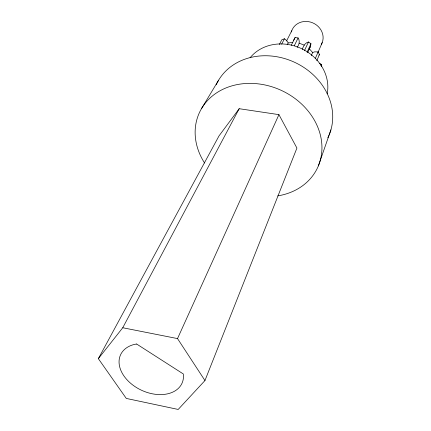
<?xml version="1.0" encoding="UTF-8"?>
<svg xmlns="http://www.w3.org/2000/svg" width="431" height="431" viewBox="0 0 431 431"><rect width="100%" height="100%" fill="white"/><g stroke="black" fill="none" stroke-linecap="round" stroke-linejoin="round"><path stroke-width="0.65" d="M321.305 66.692L321.483 64.521L319.441 63.298M302.282 49.398C303.359 46.246 304.927 42.874 308.456 41.99L310.95 43.725L310.272 46.893L307.788 52.388M297.137 47.405C299.254 44.608 300.17 40.988 298.085 37.944L295.1 37.545L293.549 40.369M318.364 165.913L330.911 129.855M204.957 380.546L296.921 148.059L278.938 114.641L239.194 108.704L218.991 135.937L98.343 358.651L126.283 398.427L178.192 409.45L204.957 380.546L177.524 338.588L122.754 327.743L98.343 358.651M320.976 65.744L321.483 64.521M316.807 60.69L319.441 54.5L318.132 51.914L314.619 51.844L312.647 52.539L311.284 55.621M317.965 52.474L322.21 42.61M315.217 58.697L318.132 51.914M307.093 52.237L310.95 43.725M177.524 338.588L278.938 114.641M304.555 50.47L308.456 41.99M294.292 45.751L298.085 37.944M291.259 45.336L295.1 37.545M310.272 46.893L309.679 47.954M287.245 44.738L288.129 42.976L287.838 42.184L286.308 40.261L284.444 38.763L281.799 39.808L279.38 44.468M286.577 40.94L291.755 30.736M281.669 44.156L284.444 38.763M122.754 327.743L239.194 108.704M201.67 108.348L218.614 80.177M318.935 55.13L319.441 54.5M288.129 42.976L292.811 42.405M299.162 43.165L304.264 45.142M309.097 48.525L312.647 52.539M204.569 162.999A65.183 54.629 25.1 0 1 229.766 86.534A65.183 54.629 25.1 0 1 317.205 125.809A65.183 54.629 25.1 0 1 277.774 195.879M216.206 84.799A61.784 52.975 25.1 0 1 293.489 61.795A61.784 52.975 25.1 0 1 329.187 134.79M328.934 135.388A61.784 52.975 25.1 0 1 327.829 137.748M250.099 57.754A43.536 38.122 25.1 0 1 301.409 48.574A43.536 38.122 25.1 0 1 327.172 93.883M291.372 31.969A16.351 14.821 25.1 0 1 312.55 22.778A16.351 14.821 25.1 0 1 321.386 44.361M136.622 344.013L134.418 344.407A33.855 23.333 25.1 0 0 135.431 386.882A33.855 23.333 25.1 0 0 183.487 376.414L183.299 373.952L136.622 344.013"/></g></svg>
